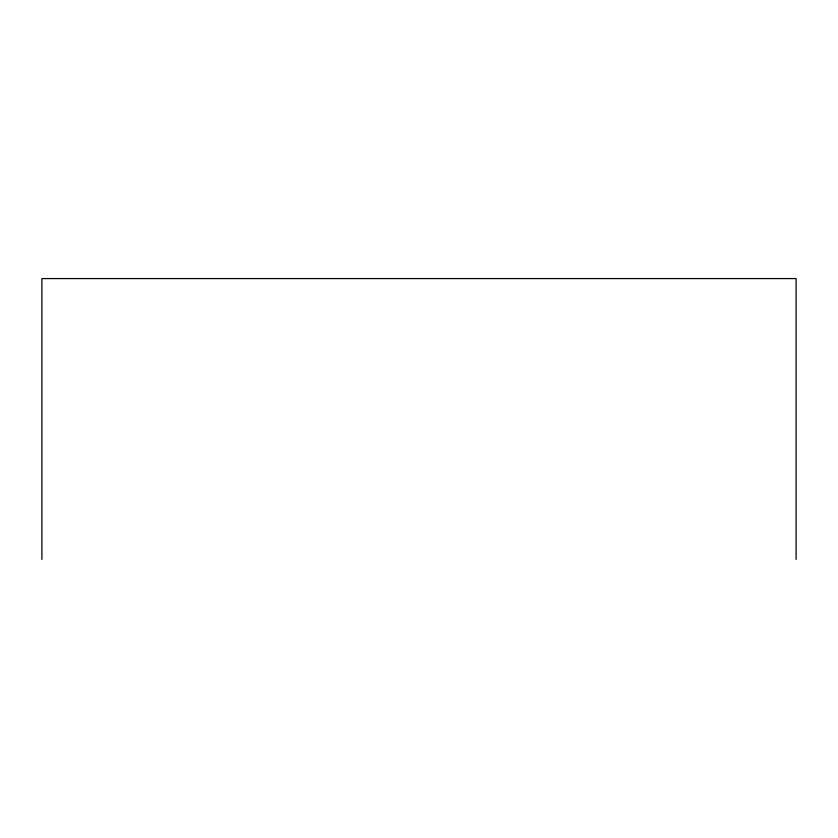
<?xml version="1.0" encoding="UTF-8"?>
<svg xmlns="http://www.w3.org/2000/svg" width="838" height="838" viewBox="0 0 838 838"><rect width="100%" height="100%" fill="white"/><g stroke="black" fill="none" stroke-linecap="round" stroke-linejoin="round"><path stroke-width="1.26" d="M796.1 559.428L796.1 278.572L41.9 278.572L41.9 559.428"/></g></svg>
